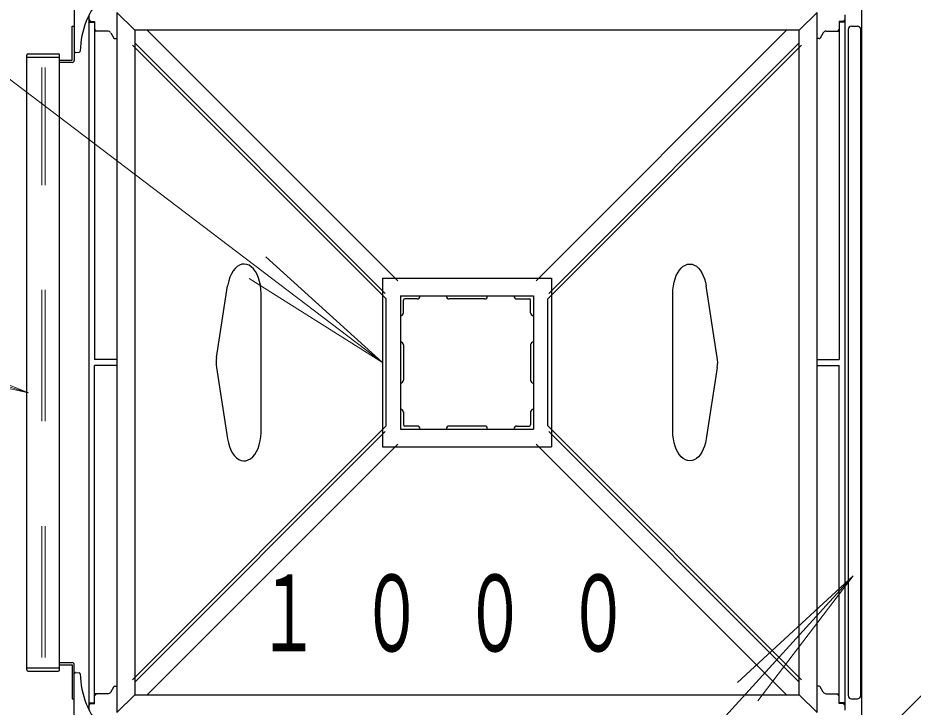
# Model space of a CAD drawing. Units: millimetres on the paper. Extents: x -385 to 0, y -594 to 267.
# Drawn here: x -113.6 to -96.55, y 33.84 to 46.97 of the extents above; entities that cross this region are included whole.
import ezdxf

# ---------------------------------------------------------------- set-up
doc = ezdxf.new("R2010")
doc.units = ezdxf.units.MM
doc.linetypes.add('USER1', pattern=[4.5, 2.5, -2])
doc.linetypes.add('USER3', pattern=[8, 3, -1, 1, -1, 1, -1])
doc.layers.add('LY_1', color=7, linetype='Continuous', lineweight=13)
doc.styles.add('ＭＳ ゴシック', font='')
doc.styles.get('ＭＳ ゴシック').set_extended_font_data('MS Gothic')

msp = doc.modelspace()

# ---------------------------------------------------------------- linework, layer by layer
at = {"layer": 'LY_1'}
for p, q in [((-117.964, 48.987), (-106.655, 40.404)), ((-106.655, 40.404), (-108.878, 42.419)), ((-120.6, 42.055), (-113.4, 39.826)), ((-106.655, 40.404), (-109.194, 42.002)), ((-113.4, 39.826), (-116.177, 40.96)), ((-113.4, 39.826), (-116.332, 40.46)), ((-104.836, 28.494), (-97.688, 36.34)), ((-97.688, 36.34), (-99.894, 34.307)), ((-97.688, 36.34), (-99.507, 33.955))]:
    msp.add_line(p, q, dxfattribs=at)
at = {"layer": 'LY_1', "linetype": 'USER3'}
msp.add_line((-97.106, 33.346), (-82.99, 47.462), dxfattribs=at)
at = {"layer": 'LY_1', "lineweight": 25}
for p, q in [((-112.529, 47.318), (-112.529, 46.16)), ((-97.529, 47.318), (-97.529, 40.404)), ((-111.378, 46.734), (-111.718, 47.074)), ((-111.718, 47.074), (-111.718, 33.734)), ((-98.718, 46.734), (-98.378, 47.074)), ((-98.378, 33.734), (-98.378, 47.074)), ((-112.254, 47.029), (-112.254, 33.779)), ((-112.254, 46.941), (-112.217, 46.904)), ((-112.254, 46.891), (-112.242, 46.904)), ((-112.254, 46.904), (-112.142, 46.904)), ((-112.154, 46.904), (-112.142, 46.891)), ((-112.142, 46.904), (-112.142, 40.46)), ((-97.942, 46.904), (-97.954, 46.891)), ((-97.842, 46.904), (-97.954, 46.904)), ((-97.954, 46.904), (-97.954, 40.46)), ((-97.842, 46.941), (-97.879, 46.904)), ((-97.842, 46.891), (-97.854, 46.904)), ((-97.842, 33.779), (-97.842, 47.029)), ((-112.569, 46.81), (-112.529, 46.81)), ((-112.569, 46.163), (-112.569, 46.81)), ((-112.254, 46.891), (-112.142, 46.891)), ((-112.142, 46.754), (-112.104, 46.716)), ((-98.718, 46.734), (-111.378, 46.734)), ((-111.378, 46.734), (-111.378, 34.074)), ((-106.365, 41.962), (-111.138, 46.734)), ((-103.731, 41.962), (-98.958, 46.734)), ((-98.718, 34.074), (-98.718, 46.734)), ((-97.954, 46.754), (-97.992, 46.716)), ((-97.842, 46.891), (-97.954, 46.891)), ((-97.785, 46.748), (-97.785, 34.06)), ((-97.723, 46.81), (-97.61, 46.81)), ((-97.548, 46.748), (-97.548, 34.06)), ((-111.89, 46.716), (-112.142, 46.716)), ((-111.835, 46.685), (-111.778, 46.586)), ((-111.757, 46.574), (-111.718, 46.574)), ((-98.339, 46.574), (-98.378, 46.574)), ((-98.261, 46.685), (-98.318, 46.586)), ((-98.206, 46.716), (-97.954, 46.716)), ((-106.587, 41.614), (-111.422, 46.449)), ((-106.606, 41.721), (-111.378, 46.493)), ((-103.509, 41.614), (-98.674, 46.449)), ((-103.49, 41.721), (-98.718, 46.493)), ((-113.435, 34.548), (-113.435, 46.26)), ((-113.435, 46.223), (-112.81, 46.223)), ((-113.41, 46.285), (-112.835, 46.285)), ((-112.81, 34.548), (-112.81, 46.26)), ((-112.503, 46.311), (-112.437, 46.314)), ((-112.81, 46.163), (-112.569, 46.163)), ((-112.81, 46.123), (-112.567, 46.123)), ((-106.655, 42.011), (-106.655, 38.796)), ((-106.655, 42.011), (-103.44, 42.011)), ((-103.44, 42.011), (-103.44, 38.796)), ((-109.817, 40.499), (-109.607, 41.862)), ((-100.279, 40.499), (-100.489, 41.862)), ((-108.969, 39.091), (-108.969, 41.716)), ((-106.587, 39.194), (-106.587, 41.614)), ((-106.315, 41.671), (-106.315, 39.136)), ((-106.315, 41.671), (-103.78, 41.671)), ((-105.997, 41.615), (-106.234, 41.615)), ((-104.712, 41.615), (-105.384, 41.615)), ((-104.099, 41.615), (-103.862, 41.615)), ((-103.78, 41.671), (-103.78, 39.136)), ((-103.509, 39.194), (-103.509, 41.614)), ((-101.127, 39.091), (-101.127, 41.716)), ((-106.259, 41.353), (-106.259, 41.59)), ((-103.837, 41.353), (-103.837, 41.59)), ((-106.259, 40.74), (-106.259, 40.068)), ((-103.837, 40.74), (-103.837, 40.068)), ((-111.718, 40.46), (-112.142, 40.46)), ((-98.378, 40.46), (-97.954, 40.46)), ((-112.142, 33.904), (-112.142, 40.348)), ((-111.718, 40.348), (-112.142, 40.348)), ((-109.817, 40.309), (-109.607, 38.946)), ((-100.279, 40.309), (-100.489, 38.946)), ((-98.378, 40.348), (-97.954, 40.348)), ((-97.954, 33.904), (-97.954, 40.348)), ((-97.529, 40.404), (-97.529, 33.586)), ((-106.259, 39.455), (-106.259, 39.218)), ((-103.837, 39.455), (-103.837, 39.218)), ((-106.587, 39.194), (-111.422, 34.358)), ((-106.606, 39.087), (-111.378, 34.314)), ((-106.315, 39.136), (-103.78, 39.136)), ((-105.997, 39.193), (-106.234, 39.193)), ((-104.712, 39.193), (-105.384, 39.193)), ((-104.099, 39.193), (-103.862, 39.193)), ((-103.509, 39.194), (-98.674, 34.358)), ((-103.49, 39.087), (-98.718, 34.314)), ((-106.365, 38.846), (-111.138, 34.074)), ((-106.655, 38.796), (-103.44, 38.796)), ((-103.731, 38.846), (-98.958, 34.074)), ((-112.81, 34.685), (-112.567, 34.685)), ((-112.81, 34.645), (-112.569, 34.645)), ((-112.569, 34.645), (-112.569, 33.998)), ((-112.529, 33.49), (-112.529, 34.648)), ((-113.435, 34.585), (-112.81, 34.585)), ((-113.41, 34.523), (-112.835, 34.523)), ((-112.503, 34.497), (-112.437, 34.493)), ((-111.835, 34.123), (-111.778, 34.221)), ((-111.757, 34.234), (-111.718, 34.234)), ((-98.339, 34.234), (-98.378, 34.234)), ((-98.261, 34.123), (-98.318, 34.221)), ((-112.569, 33.998), (-112.529, 33.998)), ((-111.89, 34.091), (-112.142, 34.091)), ((-112.142, 34.054), (-112.104, 34.091)), ((-111.378, 34.074), (-111.718, 33.734)), ((-111.378, 34.074), (-98.718, 34.074)), ((-98.718, 34.074), (-98.378, 33.734)), ((-98.206, 34.091), (-97.954, 34.091)), ((-97.954, 34.054), (-97.992, 34.091)), ((-97.723, 33.998), (-97.61, 33.998)), ((-112.254, 33.916), (-112.242, 33.904)), ((-112.254, 33.916), (-112.142, 33.916)), ((-112.254, 33.904), (-112.142, 33.904)), ((-112.254, 33.866), (-112.217, 33.904)), ((-112.154, 33.904), (-112.142, 33.916)), ((-97.942, 33.904), (-97.954, 33.916)), ((-97.842, 33.916), (-97.954, 33.916)), ((-97.842, 33.904), (-97.954, 33.904)), ((-97.842, 33.866), (-97.879, 33.904)), ((-97.842, 33.916), (-97.854, 33.904))]:
    msp.add_line(p, q, dxfattribs=at)
at = {"layer": 'LY_1', "linetype": 'USER1'}
for p, q in [((-113.148, 34.785), (-113.148, 46.023)), ((-113.085, 34.785), (-113.085, 46.023))]:
    msp.add_line(p, q, dxfattribs=at)
at = {"layer": 'LY_1', "lineweight": 25}
for points in [[(-108.969, 41.716), (-108.972, 41.796), (-108.982, 41.874), (-108.998, 41.948), (-109.019, 42.018), (-109.047, 42.082), (-109.079, 42.139), (-109.116, 42.187), (-109.156, 42.226), (-109.199, 42.255), (-109.244, 42.272), (-109.29, 42.279), (-109.336, 42.274), (-109.381, 42.258), (-109.424, 42.231), (-109.465, 42.194), (-109.502, 42.147), (-109.535, 42.092), (-109.563, 42.029), (-109.586, 41.96), (-109.603, 41.886), (-109.605, 41.874), (-109.607, 41.862)], [(-101.127, 41.716), (-101.125, 41.79), (-101.116, 41.862), (-101.103, 41.932), (-101.084, 41.998), (-101.06, 42.059), (-101.032, 42.114), (-101, 42.163), (-100.965, 42.204), (-100.927, 42.236), (-100.887, 42.26), (-100.845, 42.274), (-100.802, 42.279), (-100.76, 42.274), (-100.718, 42.26), (-100.678, 42.236), (-100.64, 42.203), (-100.605, 42.162), (-100.573, 42.114), (-100.545, 42.058), (-100.521, 41.997), (-100.502, 41.931), (-100.489, 41.862)], [(-109.607, 38.946), (-109.592, 38.871), (-109.571, 38.8), (-109.545, 38.735), (-109.513, 38.677), (-109.477, 38.627), (-109.437, 38.587), (-109.395, 38.557), (-109.35, 38.537), (-109.304, 38.529), (-109.258, 38.532), (-109.213, 38.546), (-109.169, 38.571), (-109.128, 38.607), (-109.09, 38.652), (-109.057, 38.706), (-109.028, 38.768), (-109.004, 38.836), (-108.986, 38.91), (-108.974, 38.987), (-108.969, 39.066), (-108.969, 39.079), (-108.969, 39.091)], [(-100.489, 38.946), (-100.502, 38.876), (-100.521, 38.81), (-100.545, 38.749), (-100.573, 38.694), (-100.605, 38.645), (-100.64, 38.604), (-100.678, 38.572), (-100.718, 38.548), (-100.76, 38.534), (-100.802, 38.529), (-100.845, 38.534), (-100.887, 38.548), (-100.927, 38.572), (-100.965, 38.604), (-101, 38.645), (-101.032, 38.693), (-101.06, 38.749), (-101.084, 38.81), (-101.103, 38.876), (-101.116, 38.946), (-101.125, 39.018), (-101.127, 39.091)]]:
    msp.add_lwpolyline(points, dxfattribs=at)
for centre, radius, start, end in [((-110.789, 46.308), 1.625, 137.7828, 178.9159), ((-97.723, 46.748), 0.0625, 90, 180), ((-97.61, 46.748), 0.0625, 0, 90), ((-111.89, 46.654), 0.0625, 30, 90), ((-111.757, 46.599), 0.025, 210, 270), ((-98.339, 46.599), 0.025, 270, 330), ((-98.206, 46.654), 0.0625, 90, 150), ((-113.41, 46.26), 0.025, 90, 180), ((-112.835, 46.26), 0.025, 0, 90), ((-112.504, 46.336), 0.025, 180, 273), ((-112.439, 46.339), 0.025, 273, 358.9158), ((-112.567, 46.16), 0.0375, 270, 0), ((-106.234, 41.59), 0.025, 90, 180), ((-105.997, 41.671), 0.0563, 270, 0), ((-105.384, 41.671), 0.0563, 180, 270), ((-104.712, 41.671), 0.0563, 270, 0), ((-104.099, 41.671), 0.0563, 180, 270), ((-103.862, 41.59), 0.025, 0, 90), ((-106.315, 41.353), 0.0563, 270, 0), ((-103.78, 41.353), 0.0563, 180, 270), ((-106.315, 40.74), 0.0563, 0, 90), ((-103.78, 40.74), 0.0563, 90, 180), ((-109.2, 40.404), 0.625, 171.2291, 188.7709), ((-100.896, 40.404), 0.625, 351.2291, 8.7709), ((-106.315, 40.068), 0.0563, 270, 0), ((-103.78, 40.068), 0.0563, 180, 270), ((-106.315, 39.455), 0.0563, 0, 90), ((-103.78, 39.455), 0.0563, 90, 180), ((-106.234, 39.218), 0.025, 180, 270), ((-105.997, 39.136), 0.0563, 0, 90), ((-105.384, 39.136), 0.0563, 90, 180), ((-104.712, 39.136), 0.0563, 0, 90), ((-104.099, 39.136), 0.0563, 90, 180), ((-103.862, 39.218), 0.025, 270, 0), ((-112.567, 34.648), 0.0375, 0, 90), ((-113.41, 34.548), 0.025, 180, 270), ((-112.835, 34.548), 0.025, 270, 0), ((-112.504, 34.472), 0.025, 87, 180), ((-112.439, 34.468), 0.025, 1.0841, 87), ((-110.789, 34.5), 1.625, 181.0841, 222.2172), ((-111.89, 34.154), 0.0625, 270, 330), ((-111.757, 34.209), 0.025, 90, 150), ((-98.339, 34.209), 0.025, 30, 90), ((-98.206, 34.154), 0.0625, 210, 270), ((-97.723, 34.06), 0.0625, 180, 270), ((-97.61, 34.06), 0.0625, 270, 0)]:
    msp.add_arc(centre, radius, start, end, dxfattribs=at)

# ---------------------------------------------------------------- texts
at = {"layer": 'LY_1', "insert": (-109.048, 35.619), "char_height": 1.466, "attachment_point": 4, "style": 'ＭＳ ゴシック'}
msp.add_mtext('\\T1.64;\\W0.6;１０００', dxfattribs=at)

doc.saveas('drawing.dxf')
